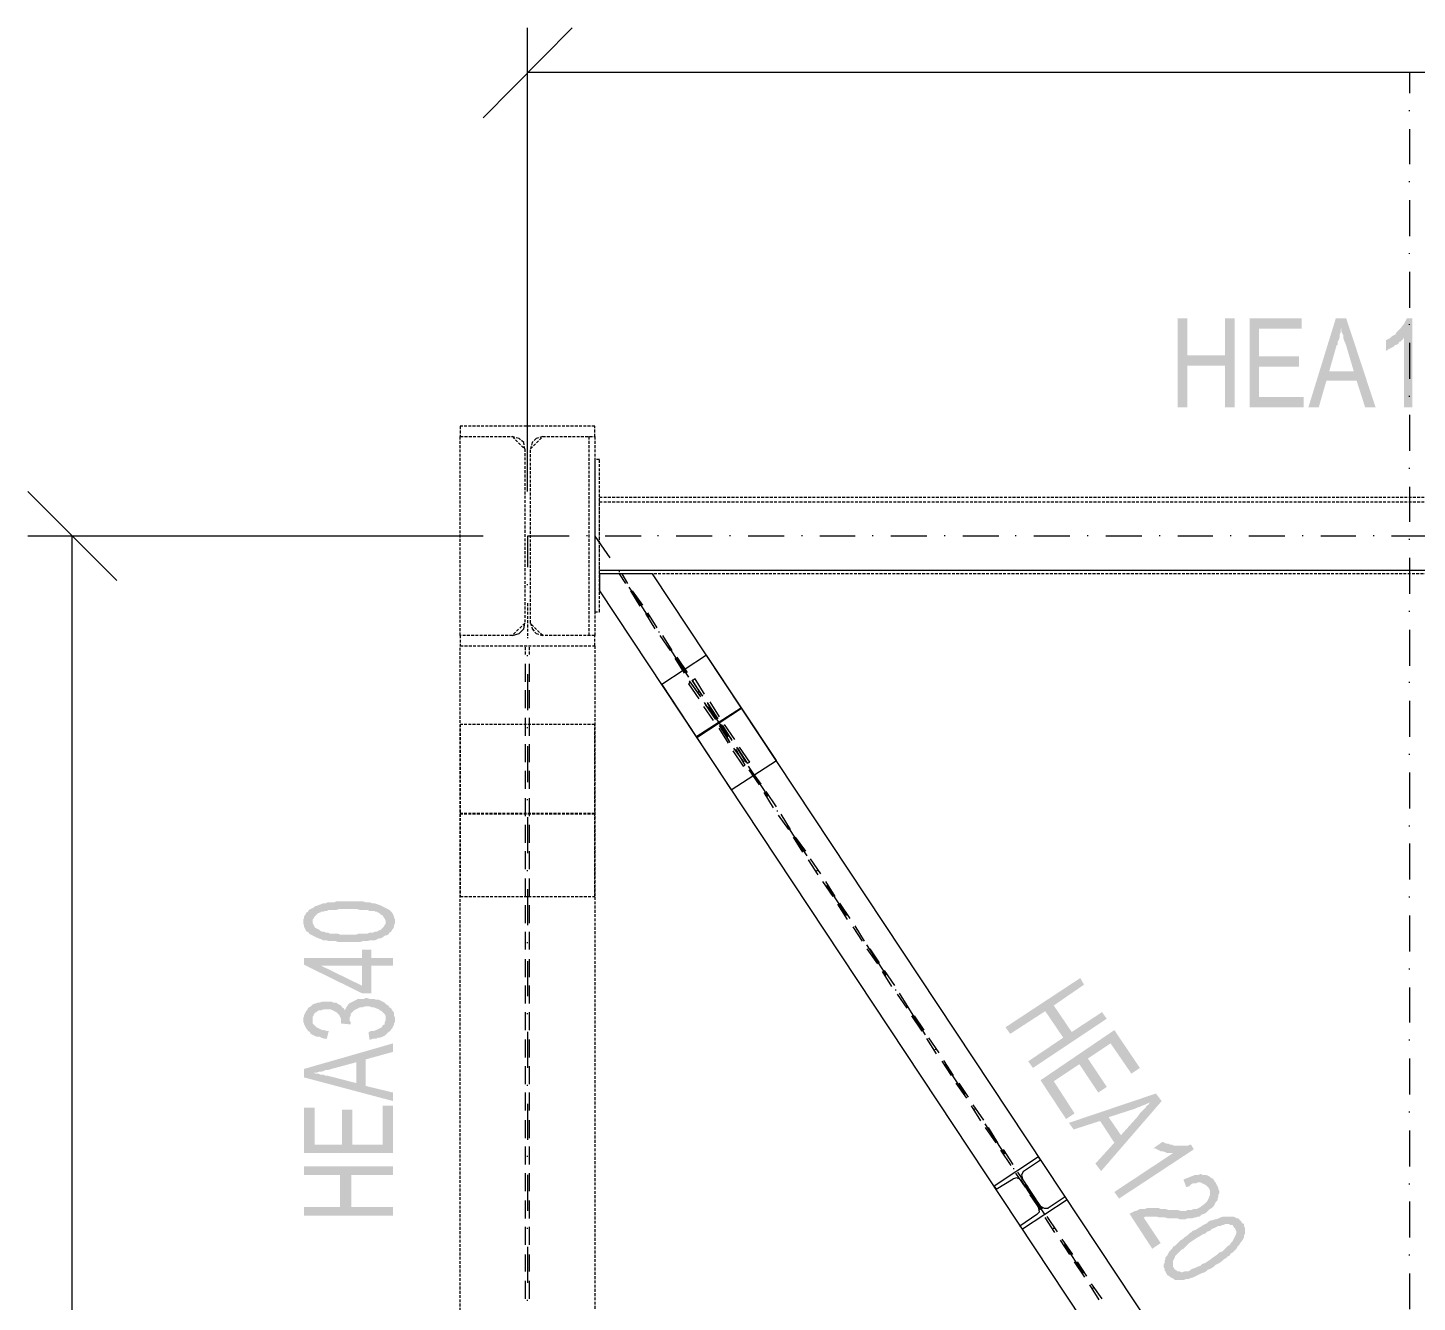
# Model space of a CAD drawing. Header units: metres. Extents: x 11 to 152679, y -40 to 137873.
# Drawn here: x 67432 to 70539, y 39142 to 41993 of the extents above; entities that cross this region are included whole.
import ezdxf

# ---------------------------------------------------------------- set-up
doc = ezdxf.new("R2010")
doc.units = ezdxf.units.M
doc.linetypes.add('HIDDEN', pattern=[9.525, 6.35, -3.175])
for name, color, linetype in [('CA3', 6, 'Continuous'), ('LAYER_1', 160, 'Continuous'), ('TR', 4, 'HIDDEN')]:
    doc.layers.add(name, color=color, linetype=linetype)

msp = doc.modelspace()

# ---------------------------------------------------------------- hatches: boundary and pattern name
at = {"layer": 'LAYER_1'}
for points in [[(70025.1077, 41342.7726), (70003.9204, 41342.7726), (70003.9204, 41143.8011), (70025.1077, 41143.8011), (70025.1077, 41236.9393), (70109.7537, 41236.9393), (70025.1077, 41260.2109)], [(70130.9411, 41342.7726), (70109.7537, 41342.7726), (70109.7537, 41260.2109), (70025.1077, 41260.2109), (70109.7537, 41236.9393), (70109.7537, 41143.8011), (70130.9411, 41143.8011)], [(70281.2161, 41342.7726), (70164.8064, 41342.7726), (70164.8064, 41143.8011), (70285.4536, 41143.8011), (70285.4536, 41167.09), (70185.9592, 41167.09), (70185.9592, 41234.8206), (70274.8772, 41234.8206), (70274.8772, 41258.0922), (70185.9592, 41258.0922), (70185.9592, 41319.4838), (70281.2161, 41319.4838)], [(70380.7105, 41342.7726), (70357.4216, 41342.7726), (70296.03, 41143.8011), (70319.3189, 41143.8011), (70336.2688, 41203.0568), (70403.9993, 41203.0568), (70342.6077, 41224.2269), (70359.5232, 41283.4998), (70361.6591, 41283.4998), (70361.6591, 41289.856), (70363.7606, 41294.0762), (70365.8966, 41300.4324), (70365.8966, 41306.7886), (70367.9981, 41311.0088), (70367.9981, 41317.3651), (70370.0996, 41321.6025)], [(70380.7105, 41342.7726), (70370.0996, 41321.6025), (70370.0996, 41313.1276), (70374.3371, 41304.6699), (70374.3371, 41298.3137), (70376.473, 41291.9575), (70378.5401, 41287.7372), (70380.7105, 41281.381), (70397.6259, 41224.2269), (70342.6077, 41224.2269), (70403.9993, 41203.0568), (70423.0163, 41143.8011), (70446.3051, 41143.8011)], [(70528.8496, 41342.7726), (70516.1716, 41342.7726), (70514.0357, 41338.5352), (70511.9342, 41334.2977), (70509.8327, 41330.0602), (70505.5952, 41325.84), (70503.4592, 41321.6025), (70499.2218, 41317.3651), (70497.1203, 41315.2463), (70492.8828, 41311.0088), (70490.7813, 41306.7886), (70482.3064, 41302.5511), (70509.8327, 41300.4324), (70509.8327, 41143.8011), (70528.8496, 41143.8011)], [(70482.3064, 41302.5511), (70478.0689, 41298.3137), (70469.594, 41294.0762), (70469.594, 41270.8046), (70471.7299, 41270.8046), (70473.8314, 41272.9233), (70486.5438, 41279.2623), (70490.7813, 41283.4998), (70492.8828, 41283.4998), (70497.1203, 41285.6185), (70499.2218, 41289.856), (70503.4592, 41291.9575), (70507.6967, 41296.1949), (70509.8327, 41300.4324)], [(68048.1397, 39994.4484), (68048.1397, 39988.0922), (68050.2067, 39985.9734), (68050.2067, 39981.7532), (68054.4787, 39973.2783), (68056.6146, 39971.1595), (68060.8521, 39969.0408), (68060.8521, 39966.9393), (68069.2926, 39962.7018), (68069.2926, 39998.6859), (68071.4285, 40000.8046), (68073.53, 40005.0248), (68075.666, 40007.1436), (68079.869, 40011.381), (68084.1065, 40013.4998), (68086.2424, 40013.4998), (68088.344, 40015.6185), (68092.5814, 40015.6185), (68096.8189, 40017.7372), (68101.0564, 40017.7372), (68105.2938, 40019.856), (68122.2092, 40019.856), (68128.5827, 40021.9575), (68166.6854, 40021.9575), (68175.1259, 40019.856), (68192.0758, 40019.856), (68196.3132, 40017.7372), (68206.8897, 40017.7372), (68208.9567, 40015.6185), (68213.2287, 40015.6185), (68215.3646, 40013.4998), (68217.4661, 40013.4998), (68221.7036, 40009.2623), (68225.9411, 40007.1436), (68228.0426, 40002.9233), (68230.1785, 40000.8046), (68232.28, 39996.5671), (68232.28, 39994.4484), (68234.416, 39962.7018), (68238.619, 39964.8206), (68240.755, 39969.0408), (68244.9924, 39971.1595), (68247.094, 39975.397), (68249.2299, 39977.5157), (68251.3314, 39981.7532), (68251.3314, 39985.9734), (68253.4329, 39990.2109), (68253.4329, 39998.6859), (68251.3314, 40002.9233), (68251.3314, 40005.0248), (68249.2299, 40009.2623), (68247.094, 40013.4998), (68244.9924, 40015.6185), (68240.755, 40019.856), (68219.6021, 40030.4324), (68213.2287, 40032.5511), (68206.8897, 40034.6699), (68202.6522, 40034.6699), (68196.3132, 40036.7886), (68187.8383, 40036.7886), (68181.4993, 40038.8901), (68122.2092, 40038.8901), (68117.9718, 40036.7886), (68103.1234, 40036.7886), (68098.9204, 40034.6699), (68092.5814, 40034.6699), (68088.344, 40032.5511), (68082.005, 40030.4324), (68077.7675, 40028.3137), (68073.53, 40028.3137), (68073.53, 40026.1949), (68060.8521, 40019.856), (68058.7161, 40015.6185), (68054.4787, 40013.4998), (68054.4787, 40011.381), (68052.3772, 40009.2623), (68050.2067, 40005.0248), (68050.2067, 40000.8046), (68048.1397, 39998.6859)], [(68069.2926, 39962.7018), (68082.005, 39956.3456), (68088.344, 39954.2269), (68092.5814, 39952.1082), (68098.9204, 39952.1082), (68105.2938, 39950.0067), (68120.1077, 39950.0067), (68126.4467, 39947.8879), (68175.1259, 39947.8879), (68181.4993, 39950.0067), (68192.0758, 39950.0067), (68198.4148, 39952.1082), (68208.9567, 39952.1082), (68213.2287, 39954.2269), (68217.4661, 39956.3456), (68221.7036, 39956.3456), (68225.9411, 39958.4644), (68228.0426, 39960.5831), (68232.28, 39962.7018), (68234.416, 39962.7018), (68232.28, 39994.4484), (68232.28, 39988.0922), (68230.1785, 39985.9734), (68228.0426, 39981.7532), (68225.9411, 39979.6345), (68221.7036, 39975.397), (68215.3646, 39973.2783), (68213.2287, 39971.1595), (68208.9567, 39971.1595), (68204.7537, 39969.0408), (68196.3132, 39969.0408), (68192.0758, 39966.9393), (68173.0244, 39966.9393), (68166.6854, 39964.8206), (68130.6842, 39964.8206), (68124.3452, 39966.9393), (68107.3953, 39966.9393), (68103.1234, 39969.0408), (68098.9204, 39969.0408), (68094.6829, 39971.1595), (68090.4799, 39971.1595), (68086.2424, 39973.2783), (68084.1065, 39975.397), (68075.666, 39979.6345), (68073.53, 39981.7532), (68071.4285, 39985.9734), (68069.2926, 39990.2109), (68069.2926, 39992.3296)], [(68050.2067, 39911.9039), (68050.2067, 39897.09), (68179.3634, 39833.5796), (68200.5163, 39833.5796), (68200.5163, 39894.9713), (68249.2299, 39894.9713), (68249.2299, 39911.9039), (68200.5163, 39911.9039), (68200.5163, 39930.9553), (68179.3634, 39930.9553), (68179.3634, 39850.5123), (68088.344, 39894.9713)], [(68050.2067, 39911.9039), (68088.344, 39894.9713), (68179.3634, 39894.9713), (68179.3634, 39850.5123), (68179.3634, 39911.9039)], [(69794.3897, 39852.631), (69785.9148, 39867.4449), (69618.6898, 39757.3741), (69629.2663, 39742.5602), (69707.6077, 39793.3582), (69747.812, 39734.1025), (69726.6591, 39806.0706)], [(68048.1397, 39774.3068), (68048.1397, 39770.0865), (68050.2067, 39765.8491), (68050.2067, 39763.7303), (68054.4787, 39755.2726), (68056.6146, 39753.1539), (68058.7161, 39748.9164), (68062.9536, 39746.7977), (68065.0551, 39742.5602), (68069.2926, 39774.3068), (68069.2926, 39780.663), (68071.4285, 39784.9005), (68073.53, 39789.1379), (68077.7675, 39791.2567), (68079.869, 39793.3582), (68084.1065, 39795.4769), (68088.344, 39795.4769), (68094.6829, 39797.5956), (68109.5313, 39797.5956), (68122.2092, 39791.2567), (68124.3452, 39789.1379), (68126.4467, 39787.0192), (68128.5827, 39784.9005), (68130.6842, 39780.663), (68132.7857, 39776.4255), (68132.7857, 39767.9678), (68134.9216, 39801.8331), (68132.7857, 39806.0706), (68124.3452, 39810.2908), (68122.2092, 39812.4095), (68115.8703, 39812.4095), (68111.6328, 39814.5283), (68090.4799, 39814.5283), (68084.1065, 39812.4095), (68079.869, 39812.4095), (68075.666, 39810.2908), (68073.53, 39810.2908), (68069.2926, 39808.1893), (68065.0551, 39803.9518), (68060.8521, 39801.8331), (68058.7161, 39799.7144), (68056.6146, 39795.4769), (68054.4787, 39793.3582), (68052.3772, 39789.1379), (68050.2067, 39784.9005), (68050.2067, 39782.7817), (68048.1397, 39778.5442)], [(68132.7857, 39765.8491), (68153.973, 39763.7303), (68153.973, 39770.0865), (68151.8371, 39772.2053), (68151.8371, 39776.4255), (68149.7356, 39810.2908), (68147.5996, 39806.0706), (68145.4981, 39803.9518), (68143.3966, 39799.7144), (68141.2606, 39795.4769), (68139.1591, 39799.7144), (68134.9216, 39801.8331), (68132.7857, 39767.9678)], [(68149.7356, 39810.2908), (68151.8371, 39776.4255), (68151.8371, 39778.5442), (68153.973, 39782.7817), (68153.973, 39787.0192), (68156.0401, 39789.1379), (68160.312, 39793.3582), (68162.448, 39795.4769), (68175.1259, 39801.8331), (68179.3634, 39801.8331), (68185.7024, 39803.9518), (68196.3132, 39803.9518), (68202.6522, 39801.8331), (68206.8897, 39801.8331), (68211.1272, 39799.7144), (68217.4661, 39797.5956), (68219.6021, 39795.4769), (68223.8051, 39793.3582), (68228.0426, 39789.1379), (68230.1785, 39787.0192), (68232.28, 39782.7817), (68232.28, 39774.3068), (68234.416, 39742.5602), (68236.5175, 39744.679), (68238.619, 39746.7977), (68242.8565, 39748.9164), (68244.9924, 39753.1539), (68247.094, 39755.2726), (68249.2299, 39759.4929), (68251.3314, 39763.7303), (68251.3314, 39765.8491), (68253.4329, 39770.0865), (68253.4329, 39778.5442), (68251.3314, 39782.7817), (68251.3314, 39789.1379), (68249.2299, 39793.3582), (68247.094, 39795.4769), (68244.9924, 39799.7144), (68240.755, 39801.8331), (68238.619, 39806.0706), (68234.416, 39808.1893), (68230.1785, 39812.4095), (68217.4661, 39818.7657), (68211.1272, 39818.7657), (68206.8897, 39820.8845), (68196.3132, 39820.8845), (68189.9398, 39823.0032), (68187.8383, 39823.0032), (68183.6008, 39820.8845), (68170.8884, 39820.8845), (68153.973, 39812.4095)], [(69845.1704, 39776.4255), (69834.594, 39791.2567), (69766.8634, 39746.7977), (69726.6591, 39806.0706), (69747.812, 39734.1025), (69669.505, 39681.1859), (69680.0814, 39666.3719)], [(68065.0551, 39742.5602), (68077.7675, 39736.2213), (68084.1065, 39736.2213), (68088.344, 39734.1025), (68094.6829, 39731.9838), (68101.0564, 39731.9838), (68105.2938, 39748.9164), (68101.0564, 39748.9164), (68094.6829, 39751.0352), (68090.4799, 39751.0352), (68077.7675, 39757.3741), (68075.666, 39759.4929), (68071.4285, 39763.7303), (68069.2926, 39765.8491), (68069.2926, 39774.3068)], [(68194.1773, 39746.7977), (68196.3132, 39729.8651), (68198.4148, 39729.8651), (68204.7537, 39731.9838), (68211.1272, 39731.9838), (68215.3646, 39734.1025), (68219.6021, 39734.1025), (68225.9411, 39736.2213), (68230.1785, 39738.34), (68234.416, 39742.5602), (68232.28, 39774.3068), (68232.28, 39772.2053), (68230.1785, 39767.9678), (68230.1785, 39763.7303), (68225.9411, 39761.6116), (68223.8051, 39757.3741), (68211.1272, 39751.0352), (68204.7537, 39748.9164), (68200.5163, 39748.9164)], [(69919.2744, 39666.3719), (69862.1203, 39751.0352), (69697.0313, 39638.8456), (69754.1854, 39552.0637), (69773.2024, 39564.7588), (69726.6591, 39636.7269), (69783.8132, 39674.8296), (69826.119, 39611.3365), (69845.1704, 39624.0317), (69802.8646, 39687.5248), (69853.6453, 39721.3901), (69900.223, 39653.6595)], [(68050.2067, 39664.2532), (68071.4285, 39655.7783), (68077.7675, 39655.7783), (68084.1065, 39657.897), (68088.344, 39657.897), (68094.6829, 39660.0157), (68098.9204, 39662.1345), (68105.2938, 39662.1345), (68111.6328, 39664.2532), (68166.6854, 39679.0671), (68166.6854, 39632.5067), (68187.8383, 39685.4233), (68249.2299, 39702.356), (68249.2299, 39721.3901)], [(68050.2067, 39664.2532), (68050.2067, 39645.2018), (68249.2299, 39592.2852), (68249.2299, 39611.3365), (68187.8383, 39626.1505), (68187.8383, 39685.4233), (68166.6854, 39632.5067), (68109.5313, 39647.3206), (68107.3953, 39647.3206), (68103.1234, 39649.4393), (68096.8189, 39649.4393), (68092.5814, 39651.5408), (68086.2424, 39651.5408), (68082.005, 39653.6595), (68075.666, 39653.6595), (68071.4285, 39655.7783)], [(69967.9536, 39592.2852), (69955.2067, 39609.2178), (69760.5244, 39543.606), (69771.1008, 39528.7748), (69830.3565, 39547.8262), (69862.1203, 39499.147), (69849.3734, 39556.3011), (69908.698, 39575.3525), (69912.9354, 39577.4713), (69919.2744, 39579.59), (69923.5119, 39581.6915), (69929.8508, 39583.8102), (69938.3258, 39588.0477), (69944.6648, 39590.1664)], [(69967.9536, 39592.2852), (69944.6648, 39590.1664), (69940.4273, 39588.0477), (69938.3258, 39583.8102), (69934.0883, 39581.6915), (69931.9524, 39577.4713), (69927.7493, 39573.2338), (69919.2744, 39564.7588), (69915.0369, 39558.4199), (69876.9342, 39516.0796), (69849.3734, 39556.3011), (69862.1203, 39499.147), (69819.78, 39452.5865), (69832.4924, 39435.6539)], [(68050.2067, 39577.4713), (68050.2067, 39475.8582), (68249.2299, 39475.8582), (68249.2299, 39581.6915), (68225.9411, 39581.6915), (68225.9411, 39494.9095), (68158.2105, 39494.9095), (68158.2105, 39573.2338), (68134.9216, 39573.2338), (68134.9216, 39494.9095), (68073.53, 39494.9095), (68073.53, 39577.4713)], [(70039.9216, 39484.3331), (70033.5827, 39494.9095), (70031.4467, 39494.9095), (70027.2092, 39492.7908), (69995.4799, 39492.7908), (69991.2424, 39494.9095), (69987.005, 39494.9095), (69982.7675, 39497.0283), (69993.344, 39475.8582), (69862.1203, 39389.0762), (69872.6967, 39374.2623)], [(69982.7675, 39497.0283), (69978.53, 39497.0283), (69970.0551, 39501.2657), (69948.9022, 39486.4518), (69953.1397, 39486.4518), (69965.8521, 39480.0956), (69970.0551, 39480.0956), (69976.4285, 39477.9769), (69980.666, 39475.8582), (69993.344, 39475.8582)], [(68050.2067, 39446.2303), (68050.2067, 39427.179), (68130.6842, 39427.179), (68130.6842, 39355.2109), (68156.0401, 39427.179), (68249.2299, 39427.179), (68249.2299, 39446.2303)], [(68050.2067, 39355.2109), (68050.2067, 39336.1595), (68249.2299, 39336.1595), (68249.2299, 39355.2109), (68156.0401, 39355.2109), (68156.0401, 39427.179), (68130.6842, 39355.2109)], [(70088.6008, 39410.2463), (70086.4993, 39412.3651), (70084.3634, 39416.6025), (70082.2619, 39418.7213), (70078.0244, 39420.84), (70075.8884, 39422.9415), (70067.448, 39427.179), (70058.973, 39427.179), (70054.7356, 39429.2977), (70050.4981, 39427.179), (70042.0232, 39427.179), (70037.7857, 39425.0602), (70031.4467, 39422.9415), (70027.2092, 39420.84), (70020.8703, 39418.7213), (70016.6328, 39416.6025), (70022.9718, 39399.6699), (70029.3452, 39401.7886), (70033.5827, 39406.0088), (70037.7857, 39408.1276), (70044.1591, 39408.1276), (70048.3966, 39410.2463), (70054.7356, 39410.2463), (70067.448, 39403.8901), (70069.5495, 39401.7886), (70071.6854, 39399.6699), (70092.8383, 39370.0248), (70092.8383, 39374.2623), (70094.9398, 39378.4998), (70094.9398, 39382.7372), (70097.0758, 39386.9575), (70097.0758, 39391.1949), (70094.9398, 39395.4324), (70094.9398, 39397.5511), (70092.8383, 39401.7886), (70090.7024, 39406.0088)], [(70092.8383, 39370.0248), (70071.6854, 39399.6699), (70073.7869, 39397.5511), (70075.8884, 39393.3137), (70075.8884, 39380.6185), (70073.7869, 39378.4998), (70073.7869, 39376.381), (70071.6854, 39372.1436), (70069.5495, 39367.9233), (70065.312, 39363.6859), (70063.2105, 39361.5671), (70056.8371, 39357.3296), (70054.7356, 39355.2109), (70046.2606, 39350.9734), (70039.9216, 39350.9734), (70035.6842, 39348.8719), (70025.1077, 39348.8719), (70022.9718, 39346.7532), (70010.2938, 39346.7532), (70003.9204, 39348.8719), (69982.7675, 39348.8719), (69976.4285, 39350.9734), (69965.8521, 39350.9734), (69961.6146, 39353.0922), (69936.1898, 39353.0922), (69929.8508, 39350.9734), (69919.2744, 39350.9734), (69910.7995, 39346.7532), (69908.698, 39346.7532), (69895.9856, 39340.397), (69946.7663, 39262.09), (69965.8521, 39274.7852), (69927.7493, 39331.9393), (69931.9524, 39334.0408), (69957.3772, 39334.0408), (69961.6146, 39331.9393), (69976.4285, 39331.9393), (69982.7675, 39329.8206), (70003.9204, 39329.8206), (70008.1234, 39327.7018), (70020.8703, 39327.7018), (70025.1077, 39329.8206), (70035.6842, 39329.8206), (70042.0232, 39331.9393), (70046.2606, 39331.9393), (70048.3966, 39334.0408), (70052.5996, 39334.0408), (70056.8371, 39338.2783), (70063.2105, 39340.397), (70067.448, 39342.5157), (70075.8884, 39350.9734), (70080.1259, 39353.0922), (70084.3634, 39357.3296), (70086.4993, 39361.5671), (70088.6008, 39365.8046)], [(70149.9924, 39319.2269), (70147.8565, 39319.2269), (70145.755, 39323.4644), (70143.619, 39325.5831), (70139.416, 39329.8206), (70137.28, 39329.8206), (70128.8051, 39334.0408), (70113.9567, 39334.0408), (70130.9411, 39308.6505), (70133.0426, 39306.5317), (70133.0426, 39304.413), (70135.1785, 39300.1755), (70135.1785, 39295.9553), (70133.0426, 39291.7178), (70130.9411, 39287.4803), (70128.8051, 39283.2429), (70126.7036, 39279.0226), (70124.6021, 39276.9039), (70122.4661, 39274.7852), (70120.3646, 39270.5477), (70116.1272, 39268.429), (70107.6522, 39259.9713), (70103.4148, 39255.7338), (70097.0758, 39253.6151), (70092.8383, 39249.3776), (70086.4993, 39245.1401), (70080.1259, 39240.9199), (70078.0244, 39238.8011), (70071.6854, 39234.5637), (70065.312, 39230.3262), (70058.973, 39228.2075), (70054.7356, 39223.9872), (70048.3966, 39221.8685), (70044.1591, 39219.7498), (70037.7857, 39217.631), (70033.5827, 39215.5123), (70031.4467, 39213.3936), (70027.2092, 39211.2748), (70018.7688, 39211.2748), (70012.3953, 39209.1733), (70008.1234, 39211.2748), (70003.9204, 39211.2748), (70001.8189, 39213.3936), (69997.5814, 39215.5123), (69995.4799, 39217.631), (69976.4285, 39243.0386), (69976.4285, 39238.8011), (69974.2926, 39234.5637), (69974.2926, 39230.3262), (69972.1911, 39226.106), (69972.1911, 39221.8685), (69974.2926, 39217.631), (69974.2926, 39213.3936), (69976.4285, 39211.2748), (69978.53, 39207.0546), (69980.666, 39202.8171), (69984.869, 39200.6984), (69987.005, 39198.5796), (69991.2424, 39196.4609), (69995.4799, 39194.3422), (69997.5814, 39192.2234), (70016.6328, 39192.2234), (70022.9718, 39194.3422), (70027.2092, 39194.3422), (70033.5827, 39196.4609), (70039.9216, 39198.5796), (70044.1591, 39200.6984), (70048.3966, 39202.8171), (70052.5996, 39204.9359), (70056.8371, 39207.0546), (70063.2105, 39209.1733), (70067.448, 39211.2748), (70071.6854, 39215.5123), (70078.0244, 39217.631), (70084.3634, 39221.8685), (70088.6008, 39226.106), (70097.0758, 39230.3262), (70103.4148, 39234.5637), (70107.6522, 39238.8011), (70111.8897, 39240.9199), (70116.1272, 39245.1401), (70120.3646, 39247.2588), (70122.4661, 39251.4963), (70126.7036, 39253.6151), (70130.9411, 39257.8525), (70135.1785, 39262.09), (70137.28, 39266.3102), (70141.5175, 39270.5477), (70143.619, 39274.7852), (70145.755, 39276.9039), (70149.9924, 39283.2429), (70152.094, 39287.4803), (70152.094, 39291.7178), (70154.2299, 39295.9553), (70154.2299, 39308.6505), (70152.094, 39312.8879), (70152.094, 39317.1082)], [(70113.9567, 39334.0408), (70105.5163, 39334.0408), (70099.1773, 39331.9393), (70094.9398, 39329.8206), (70088.6008, 39327.7018), (70086.4993, 39327.7018), (70082.2619, 39325.5831), (70078.0244, 39325.5831), (70073.7869, 39323.4644), (70069.5495, 39319.2269), (70065.312, 39317.1082), (70061.0401, 39315.0067), (70054.7356, 39310.7692), (70050.4981, 39308.6505), (70044.1591, 39304.413), (70037.7857, 39302.2942), (70035.6842, 39300.1755), (70029.3452, 39295.9553), (70025.1077, 39291.7178), (70018.7688, 39287.4803), (70014.5313, 39283.2429), (70010.2938, 39281.1241), (69997.5814, 39268.429), (69993.344, 39266.3102), (69991.2424, 39262.09), (69987.005, 39257.8525), (69984.869, 39255.7338), (69982.7675, 39251.4963), (69980.666, 39247.2588), (69978.53, 39245.1401), (69976.4285, 39243.0386), (69995.4799, 39217.631), (69995.4799, 39219.7498), (69993.344, 39221.8685), (69993.344, 39234.5637), (69995.4799, 39238.8011), (69997.5814, 39243.0386), (69997.5814, 39245.1401), (69999.6829, 39247.2588), (70001.8189, 39249.3776), (70006.0564, 39253.6151), (70008.1234, 39255.7338), (70012.3953, 39259.9713), (70016.6328, 39262.09), (70029.3452, 39274.7852), (70035.6842, 39279.0226), (70048.3966, 39287.4803), (70052.5996, 39289.5991), (70058.973, 39293.8365), (70065.312, 39295.9553), (70069.5495, 39300.1755), (70075.8884, 39302.2942), (70080.1259, 39306.5317), (70086.4993, 39308.6505), (70090.7024, 39310.7692), (70094.9398, 39312.8879), (70099.1773, 39312.8879), (70103.4148, 39315.0067), (70105.5163, 39315.0067), (70109.7537, 39317.1082), (70118.2287, 39317.1082), (70122.4661, 39315.0067), (70126.7036, 39315.0067), (70128.8051, 39310.7692), (70130.9411, 39308.6505)]]:
    msp.add_hatch(color=7, dxfattribs=at).paths.add_polyline_path(points, is_closed=False)

# ---------------------------------------------------------------- linework, layer by layer
at = {"layer": 'CA3'}
msp.add_lwpolyline([(70503.4592, 38243.9609), (68829.1773, 40771.2657), (68710.666, 40771.2657), (68710.666, 40733.163), (70401.8634, 38178.3491)], close=True, dxfattribs=at)
at = {"layer": 'LAYER_1', "color": 7}
for p, q in [((68649.2744, 41992.5865), (68450.2857, 41791.4963)), ((68549.78, 40955.4233), (68549.78, 41992.5865)), ((68549.78, 41893.0922), (72495.2067, 41893.0922)), ((70522.5106, 41893.0922), (70522.5106, 41846.5317)), ((70522.5106, 41806.3102), (70522.5106, 41808.429)), ((70522.5106, 41766.106), (70522.5106, 41687.7817)), ((70522.5106, 41647.5602), (70522.5106, 41649.679)), ((70522.5106, 41607.356), (70522.5106, 41526.913)), ((70522.5106, 41486.6915), (70522.5106, 41488.8102)), ((70522.5106, 41446.4872), (70522.5106, 41366.0442)), ((70522.5106, 41327.9415), (70522.5106, 41330.0602)), ((70522.5106, 41287.7372), (70522.5106, 41207.2942)), ((70522.5106, 41167.09), (70522.5106, 41169.1915)), ((70522.5106, 41126.8685), (70522.5106, 41046.4255)), ((70522.5106, 41006.2213), (70522.5106, 41008.34)), ((67631.1453, 40756.4518), (67432.1911, 40955.4233)), ((70522.5106, 40965.9998), (70522.5106, 40887.6755)), ((68450.2857, 40855.929), (67432.1911, 40855.929)), ((67531.6854, 35356.8331), (67531.6854, 40855.929)), ((68683.1397, 40855.929), (68683.1397, 40858.0477)), ((68700.0551, 40855.929), (68733.9204, 40807.2498)), ((68803.7869, 40855.929), (68723.344, 40855.929)), ((68841.8897, 40855.929), (68841.8897, 40858.0477)), ((68962.5369, 40855.929), (68882.094, 40855.929)), ((69002.7067, 40855.929), (69002.7067, 40858.0477)), ((69123.3884, 40855.929), (69042.9799, 40855.929)), ((69163.6272, 40855.929), (69163.6272, 40858.0477)), ((69282.1384, 40855.929), (69203.8314, 40855.929)), ((69322.3772, 40855.929), (69322.3772, 40858.0477)), ((69443.0244, 40855.929), (69362.5814, 40855.929)), ((69483.2287, 40855.929), (69483.2287, 40858.0477)), ((69603.8759, 40855.929), (69523.4329, 40855.929)), ((69641.9787, 40855.929), (69641.9787, 40858.0477)), ((69762.6259, 40855.929), (69682.1829, 40855.929)), ((69802.8646, 40855.929), (69802.8646, 40858.0477)), ((69923.5119, 40855.929), (69843.0689, 40855.929)), ((69963.7161, 40855.929), (69963.7161, 40858.0477)), ((70082.2619, 40855.929), (70003.9204, 40855.929)), ((70122.4661, 40855.929), (70122.4661, 40858.0477)), ((70243.1134, 40855.929), (70162.6704, 40855.929)), ((70283.3521, 40855.929), (70283.3521, 40858.0477)), ((70401.8634, 40855.929), (70323.5564, 40855.929)), ((70442.1021, 40855.929), (70442.1021, 40858.0477)), ((70562.7493, 40855.929), (70482.3064, 40855.929)), ((70522.5106, 40847.4713), (70522.5106, 40849.59)), ((70522.5106, 40807.2498), (70522.5106, 40726.8068)), ((68710.666, 40779.7234), (72334.3897, 40779.7234)), ((68755.1077, 40775.5032), (68755.1077, 40777.6219)), ((68769.9216, 40750.0956), (68755.1077, 40771.2657)), ((68774.1591, 40750.0956), (68761.4467, 40771.2657)), ((68776.2606, 40741.6379), (68820.7024, 40673.8901)), ((68801.6854, 40699.2977), (68780.4981, 40733.163)), ((68808.0244, 40701.4164), (68784.7356, 40733.163)), ((68835.5163, 40648.4998), (68814.3634, 40682.3651)), ((68839.7537, 40650.6185), (68818.6008, 40684.4838)), ((70522.5106, 40686.6025), (70522.5106, 40688.7213)), ((70522.5106, 40646.381), (70522.5106, 40565.9553)), ((68843.9567, 40640.0248), (68843.9567, 40642.1436)), ((68869.416, 40599.8206), (68846.1272, 40633.6859)), ((68873.619, 40599.8206), (68852.4661, 40633.6859)), ((68865.1785, 40608.2783), (68909.6203, 40540.5477)), ((68901.1453, 40549.0226), (68879.9924, 40582.8879)), ((68907.5188, 40551.1241), (68884.2299, 40585.0067)), ((68545.5426, 40529.9713), (68545.5426, 40570.1755)), ((68554.0175, 40529.9713), (68554.0175, 40570.1755)), ((68549.78, 40546.9039), (68549.78, 40466.4609)), ((68935.0106, 40500.3262), (68911.7218, 40532.09)), ((68937.1466, 40496.106), (68913.8577, 40529.9713)), ((68939.2481, 40500.3262), (68918.0952, 40534.1915)), ((68945.5871, 40502.4449), (68924.4342, 40536.3102)), ((70522.5106, 40527.8525), (70522.5106, 40529.9713)), ((68545.5426, 40470.6984), (68545.5426, 40510.9199)), ((68554.0175, 40470.6984), (68554.0175, 40510.9199)), ((68932.9091, 40506.6824), (68932.9091, 40508.8011)), ((70522.5106, 40487.631), (70522.5106, 40407.2053)), ((68926.5357, 40407.2053), (69028.166, 40472.8171)), ((68928.6716, 40405.0865), (69028.166, 40470.6984)), ((68943.4856, 40474.9359), (68964.6384, 40443.1893)), ((68968.8759, 40449.5283), (68945.5871, 40483.3936)), ((68971.0119, 40445.2908), (68947.723, 40479.1733)), ((68973.1134, 40451.647), (68951.9605, 40483.3936)), ((68951.9605, 40481.2748), (68975.2493, 40447.4095)), ((68954.062, 40474.9359), (68998.5037, 40407.2053)), ((68979.4524, 40451.647), (68958.2995, 40485.5123)), ((68545.5426, 40409.3068), (68545.5426, 40449.5283)), ((68549.78, 40426.2567), (68549.78, 40428.3582)), ((68554.0175, 40409.3068), (68554.0175, 40449.5283)), ((68977.3508, 40426.2567), (68998.5037, 40392.3741)), ((69000.6397, 40398.7303), (68979.4524, 40432.5956)), ((69002.7067, 40394.4929), (68981.5883, 40428.3582)), ((69006.9787, 40400.8491), (68983.6898, 40434.7144)), ((68985.8258, 40432.5956), (69006.9787, 40398.7303)), ((69013.3521, 40400.8491), (68990.0632, 40434.7144)), ((68545.5426, 40350.0511), (68545.5426, 40390.2726)), ((68549.78, 40386.0352), (68549.78, 40305.5922)), ((68554.0175, 40350.0511), (68554.0175, 40390.2726)), ((69034.505, 40350.0511), (69011.2161, 40381.7977)), ((69038.7424, 40350.0511), (69017.5551, 40383.9164)), ((69019.6911, 40373.34), (69019.6911, 40375.4415)), ((70522.5106, 40366.9838), (70522.5106, 40369.1025)), ((69042.9799, 40341.5762), (69087.4216, 40273.8456)), ((69068.3703, 40299.2532), (69045.0814, 40333.1185)), ((69072.6077, 40301.3719), (69049.3189, 40333.1185)), ((68545.5426, 40290.7783), (68545.5426, 40330.9998)), ((68554.0175, 40290.7783), (68554.0175, 40330.9998)), ((70522.5106, 40326.7623), (70522.5106, 40246.3365)), ((69100.0996, 40248.4553), (69078.9467, 40282.3206)), ((69106.473, 40250.5568), (69083.1842, 40284.4393)), ((68545.5426, 40229.4039), (68545.5426, 40269.6082)), ((68549.78, 40265.3879), (68549.78, 40267.5067)), ((68554.0175, 40229.4039), (68554.0175, 40269.6082)), ((69108.5401, 40239.9803), (69108.5401, 40242.0991)), ((68545.5426, 40170.131), (68545.5426, 40210.3525)), ((68549.78, 40227.2852), (68549.78, 40146.8422)), ((68554.0175, 40170.131), (68554.0175, 40210.3525)), ((69133.9993, 40199.7588), (69110.7105, 40231.5226)), ((69138.2024, 40199.7588), (69117.0495, 40233.6241)), ((69129.7619, 40208.2338), (69174.2036, 40140.5032)), ((70522.5106, 40206.1151), (70522.5106, 40208.2338)), ((69165.7287, 40148.9609), (69144.5758, 40182.8262)), ((69172.1021, 40151.0796), (69148.8132, 40182.8262)), ((68545.5426, 40110.8582), (68545.5426, 40151.0796)), ((68554.0175, 40110.8582), (68554.0175, 40151.0796)), ((70522.5106, 40168.0123), (70522.5106, 40087.5865)), ((69199.594, 40098.163), (69178.4411, 40132.0283)), ((69205.9329, 40100.2817), (69182.6785, 40134.147)), ((68545.5426, 40049.4838), (68545.5426, 40089.7053)), ((68549.78, 40106.6379), (68549.78, 40108.7567)), ((68554.0175, 40049.4838), (68554.0175, 40089.7053)), ((69197.4924, 40106.6379), (69197.4924, 40108.7567)), ((68549.78, 40066.4164), (68549.78, 39985.9734)), ((69233.4592, 40049.4838), (69210.1704, 40083.3491)), ((69237.6967, 40049.4838), (69216.5438, 40083.3491)), ((69218.6453, 40074.8741), (69263.0871, 40007.1436)), ((68545.5426, 39990.2109), (68545.5426, 40030.4324)), ((68554.0175, 39990.2109), (68554.0175, 40030.4324)), ((69265.223, 39998.6859), (69244.0357, 40032.5511)), ((69271.562, 40000.8046), (69248.2732, 40034.6699)), ((70522.5106, 40047.3651), (70522.5106, 40049.4838)), ((70522.5106, 40007.1436), (70522.5106, 39926.7178)), ((68545.5426, 39930.9553), (68545.5426, 39971.1595)), ((68554.0175, 39930.9553), (68554.0175, 39971.1595)), ((69299.0883, 39950.0067), (69277.9354, 39981.7532)), ((69303.3258, 39950.0067), (69282.1384, 39983.8719)), ((69284.2744, 39973.2783), (69284.2744, 39975.397)), ((68549.78, 39945.7692), (68549.78, 39947.8879)), ((69307.5632, 39941.5317), (69352.005, 39873.8011)), ((69332.9536, 39899.1915), (69309.6648, 39933.0568)), ((69337.1911, 39901.3102), (69316.0037, 39933.0568)), ((68545.5426, 39869.5637), (68545.5426, 39909.7852)), ((68549.78, 39905.5477), (68549.78, 39827.2234)), ((68554.0175, 39869.5637), (68554.0175, 39909.7852)), ((69364.6829, 39848.3936), (69343.53, 39882.2588)), ((69371.0564, 39850.5123), (69347.7675, 39884.3776)), ((70522.5106, 39886.4963), (70522.5106, 39888.6151)), ((68545.5426, 39810.2908), (68545.5426, 39850.5123)), ((68554.0175, 39810.2908), (68554.0175, 39850.5123)), ((69373.1234, 39839.9359), (69373.1234, 39842.0546)), ((70522.5106, 39846.2748), (70522.5106, 39767.9678)), ((69398.5827, 39799.7144), (69377.3953, 39831.4609)), ((69402.7857, 39799.7144), (69381.6328, 39833.5796)), ((69396.4467, 39808.1893), (69438.7869, 39740.4415)), ((68545.5426, 39751.0352), (68545.5426, 39791.2567)), ((68549.78, 39787.0192), (68549.78, 39789.1379)), ((68554.0175, 39751.0352), (68554.0175, 39791.2567)), ((69432.448, 39748.9164), (69409.1591, 39782.7817)), ((69436.6854, 39751.0352), (69415.4981, 39782.7817)), ((68549.78, 39746.7977), (68549.78, 39666.3719)), ((68545.5426, 39689.6436), (68545.5426, 39729.8651)), ((68554.0175, 39689.6436), (68554.0175, 39729.8651)), ((69464.1773, 39698.1185), (69443.0244, 39731.9838)), ((69470.5163, 39700.2372), (69447.2619, 39734.1025)), ((70522.5106, 39727.7463), (70522.5106, 39729.8651)), ((69462.0758, 39706.5762), (69462.0758, 39708.6949)), ((69498.0426, 39649.4393), (69476.8897, 39681.1859)), ((69502.28, 39649.4393), (69481.1272, 39683.3046)), ((70522.5106, 39687.5248), (70522.5106, 39607.0991)), ((68545.5426, 39630.3879), (68545.5426, 39670.5922)), ((68554.0175, 39630.3879), (68554.0175, 39670.5922)), ((69483.2287, 39674.8296), (69527.6704, 39607.0991)), ((68549.78, 39626.1505), (68549.78, 39628.2692)), ((69531.8734, 39598.6241), (69508.619, 39632.5067)), ((69536.1453, 39600.7429), (69514.9924, 39632.5067)), ((68545.5426, 39571.1151), (68545.5426, 39611.3365)), ((68554.0175, 39571.1151), (68554.0175, 39611.3365)), ((68549.78, 39585.929), (68549.78, 39505.5032)), ((69563.6716, 39547.8262), (69542.5188, 39581.6915)), ((69570.0106, 39549.9449), (69546.7218, 39583.8102)), ((69550.9592, 39573.2338), (69550.9592, 39575.3525)), ((70522.5106, 39566.8776), (70522.5106, 39568.9963)), ((68545.5426, 39509.7234), (68545.5426, 39549.9449)), ((68554.0175, 39509.7234), (68554.0175, 39549.9449)), ((69572.1466, 39541.4872), (69616.5883, 39473.7567)), ((69597.5369, 39499.147), (69574.2481, 39533.0123)), ((69601.7744, 39499.147), (69580.5871, 39533.0123)), ((70522.5106, 39526.6733), (70522.5106, 39446.2303)), ((68545.5426, 39450.4678), (68545.5426, 39490.6893)), ((68549.78, 39467.4005), (68549.78, 39469.5192)), ((68554.0175, 39450.4678), (68554.0175, 39490.6893)), ((69631.4022, 39448.3491), (69608.1134, 39482.2144)), ((69635.6397, 39450.4678), (69614.4524, 39484.3331)), ((68545.5426, 39391.1949), (68545.5426, 39431.4164)), ((68554.0175, 39391.1949), (68554.0175, 39431.4164)), ((69637.7067, 39439.8741), (69637.7067, 39441.9929)), ((69663.166, 39399.6699), (69641.9787, 39431.4164)), ((69669.505, 39399.6699), (69646.2161, 39433.5352)), ((68549.78, 39427.179), (68549.78, 39346.7532)), ((69597.5369, 39395.4324), (69635.6397, 39418.7213)), ((69652.5551, 39416.6025), (69692.7938, 39355.2109)), ((69697.0313, 39357.3296), (69656.7926, 39418.7213)), ((69661.03, 39406.0088), (69705.4718, 39340.397)), ((70522.5106, 39406.0088), (70522.5106, 39408.1276)), ((68545.5426, 39329.8206), (68545.5426, 39370.0248)), ((68554.0175, 39329.8206), (68554.0175, 39370.0248)), ((69697.0313, 39348.8719), (69673.7424, 39382.7372)), ((69701.2688, 39350.9734), (69680.0814, 39382.7372)), ((70522.5106, 39367.9233), (70522.5106, 39287.4803)), ((68545.5426, 39270.5477), (68545.5426, 39310.7692)), ((68549.78, 39306.5317), (68549.78, 39308.6505)), ((68554.0175, 39270.5477), (68554.0175, 39310.7692)), ((69728.7606, 39298.0568), (69707.6077, 39331.9393)), ((69735.0996, 39300.1755), (69711.8452, 39334.0408)), ((69726.6591, 39306.5317), (69726.6591, 39308.6505)), ((69762.6259, 39249.3776), (69741.473, 39281.1241)), ((69768.9993, 39249.3776), (69745.7105, 39283.2429)), ((68545.5426, 39211.2748), (68545.5426, 39249.3776)), ((68549.78, 39266.3102), (68549.78, 39185.8845)), ((68554.0175, 39211.2748), (68554.0175, 39249.3776)), ((69749.948, 39272.6664), (69792.2537, 39207.0546)), ((70522.5106, 39247.2588), (70522.5106, 39249.3776)), ((69796.4567, 39198.5796), (69773.2024, 39232.4449)), ((69800.7287, 39200.6984), (69779.5758, 39232.4449)), ((68545.5426, 39149.9005), (68545.5426, 39190.1219)), ((68554.0175, 39149.9005), (68554.0175, 39190.1219)), ((69834.594, 39149.9005), (69811.3051, 39183.7657)), ((70522.5106, 39207.0546), (70522.5106, 39126.6116)), ((69828.255, 39147.7817), (69807.1021, 39181.647)), ((69815.5426, 39173.1893), (69815.5426, 39175.2908)), ((68549.78, 39145.663), (68549.78, 39147.7817))]:
    msp.add_line(p, q, dxfattribs=at)
for points in [[(68642.9354, 40855.929), (68549.78, 40855.929), (68549.78, 40786.0796)], [(68515.9148, 40633.6859), (68530.7287, 40637.9233), (68541.3051, 40648.4998), (68543.4411, 40661.1949)], [(68913.8577, 40529.9713), (68909.6203, 40525.7338), (68932.9091, 40491.8685)], [(68924.4342, 40536.3102), (68918.0952, 40532.09), (68941.3496, 40498.2075)], [(69009.1146, 40375.4415), (69032.369, 40341.5762), (69036.6065, 40343.6949), (69015.4536, 40379.679)], [(69019.6911, 40381.7977), (69040.844, 40347.9324), (69047.1829, 40350.0511), (69023.9285, 40383.9164)], [(69658.9285, 39435.6539), (69697.0313, 39461.0442), (69692.7938, 39467.4005), (69593.2995, 39401.7886), (69597.5369, 39395.4324)], [(69658.9285, 39435.6539), (69654.6911, 39427.179), (69656.7926, 39418.7213)], [(69652.5551, 39416.6025), (69644.1146, 39420.84), (69635.6397, 39418.7213)], [(69688.5564, 39338.2783), (69650.4536, 39312.8879), (69656.7926, 39306.5317), (69756.2869, 39372.1436), (69752.0495, 39378.4998), (69713.9467, 39353.0922)], [(69688.5564, 39338.2783), (69694.8953, 39344.6345), (69692.7938, 39355.2109)], [(69697.0313, 39357.3296), (69705.4718, 39353.0922), (69713.9467, 39353.0922)]]:
    msp.add_lwpolyline(points, dxfattribs=at)
msp.add_lwpolyline([(68949.7901, 40589.2269), (68850.3646, 40523.6151), (69004.8772, 40288.6595), (69106.473, 40354.2886)], close=True, dxfattribs=at)
at = {"layer": 'TR'}
for p, q in [((68687.3772, 40633.6859), (68687.3772, 41078.1893)), ((68543.4411, 41050.663), (68543.4411, 40661.1949)), ((68556.119, 40661.1949), (68556.119, 41050.663)), ((68710.666, 40932.1345), (72334.3897, 40932.1345)), ((68549.78, 40745.8582), (68549.78, 40747.9769)), ((68549.78, 40705.6539), (68549.78, 40627.3296)), ((68700.0551, 40633.6859), (68583.6453, 40633.6859)), ((68545.5426, 40591.3456), (68545.5426, 40610.397)), ((68549.78, 40587.1082), (68549.78, 40589.2269)), ((68554.0175, 40591.3456), (68554.0175, 40610.397)), ((68700.0551, 40235.7429), (68399.505, 40235.7429)), ((68700.0551, 40233.6241), (68399.505, 40233.6241))]:
    msp.add_line(p, q, dxfattribs=at)
for points in [[(68583.6453, 41078.1893), (68700.0551, 41078.1893), (68700.0551, 41101.4609), (68399.505, 41101.4609), (68399.505, 41078.1893), (68515.9148, 41078.1893)], [(68543.4411, 41050.663), (68541.3051, 41065.4769), (68530.7287, 41073.9518), (68515.9148, 41078.1893)], [(68583.6453, 41078.1893), (68568.8314, 41073.9518), (68560.3565, 41065.4769), (68556.119, 41050.663)], [(68556.119, 40661.1949), (68560.3565, 40648.4998), (68568.8314, 40637.9233), (68583.6453, 40633.6859)], [(68515.9148, 40633.6859), (68399.505, 40633.6859), (68399.505, 40610.397), (68700.0551, 40610.397), (68700.0551, 40633.6859)]]:
    msp.add_lwpolyline(points, dxfattribs=at)
for points in [[(68399.505, 41078.1893), (68515.9148, 41078.1893), (68543.4411, 41050.663), (68543.4411, 40661.1949), (68515.9148, 40633.6859), (68399.505, 40633.6859)], [(68556.119, 40661.1949), (68556.119, 41050.663), (68583.6453, 41078.1893), (68700.0551, 41078.1893), (68700.0551, 40633.6859), (68583.6453, 40633.6859)], [(68700.0551, 41027.3741), (68700.0551, 40686.6025), (68710.666, 40686.6025), (68710.666, 41027.3741)], [(68710.666, 40771.2657), (68710.666, 40942.7109), (72334.3897, 40942.7109), (72334.3897, 40771.2657)], [(68399.505, 38809.1116), (68399.505, 40610.397), (68700.0551, 40610.397), (68700.0551, 38809.1116)], [(68399.505, 40434.7144), (68399.505, 40049.4838), (68700.0551, 40049.4838), (68700.0551, 40434.7144)]]:
    msp.add_lwpolyline(points, close=True, dxfattribs=at)

doc.saveas('drawing.dxf')
